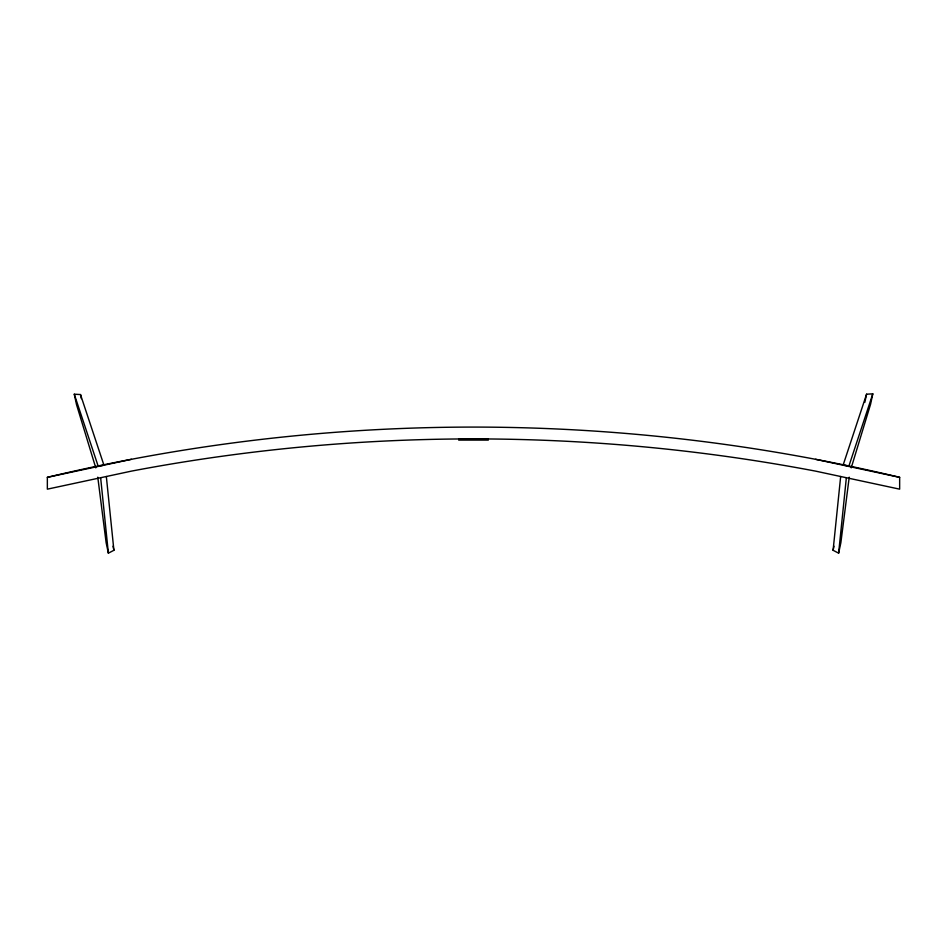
<?xml version="1.0" encoding="UTF-8"?>
<svg xmlns="http://www.w3.org/2000/svg" width="947" height="947" viewBox="0 0 947 947"><rect width="100%" height="100%" fill="white"/><g stroke="black" fill="none" stroke-linecap="round" stroke-linejoin="round"><path stroke-width="1.42" d="M849.222 477.17L840.853 542.761L838.628 553.166L833.1 550.29L840.664 476.507M838.628 553.166L846.358 477.726M843.09 465.202L866.576 394.201L872.803 393.834L870.565 404.262L851.223 467.854M848.784 466.421L872.803 393.834M833.1 550.29L833.976 546.206M864.824 402.38L866.576 394.201M97.778 477.17L106.147 542.761L108.372 553.166L113.9 550.29L106.336 476.507M103.862 464.953L80.495 394.556L74.28 394.201L98.168 466.173L103.91 465.202M815.556 459.295L899.65 477.335L899.65 489.161L815.556 471.121A1832.125 1832.125 0 0 0 131.444 471.121L47.35 489.161L47.35 477.335L131.444 459.295M843.138 464.953L848.832 466.173M95.777 467.854L76.518 404.606L74.28 394.201M80.495 394.556L81.371 398.64M113.024 546.206L113.9 550.29M100.642 477.726L108.372 553.166M47.35 477.335A1832.125 1832.125 0 0 1 899.65 477.335M473.5 438.911L458.715 439.254L458.715 440.095L488.285 440.095L488.285 439.254L473.5 438.911"/></g></svg>
